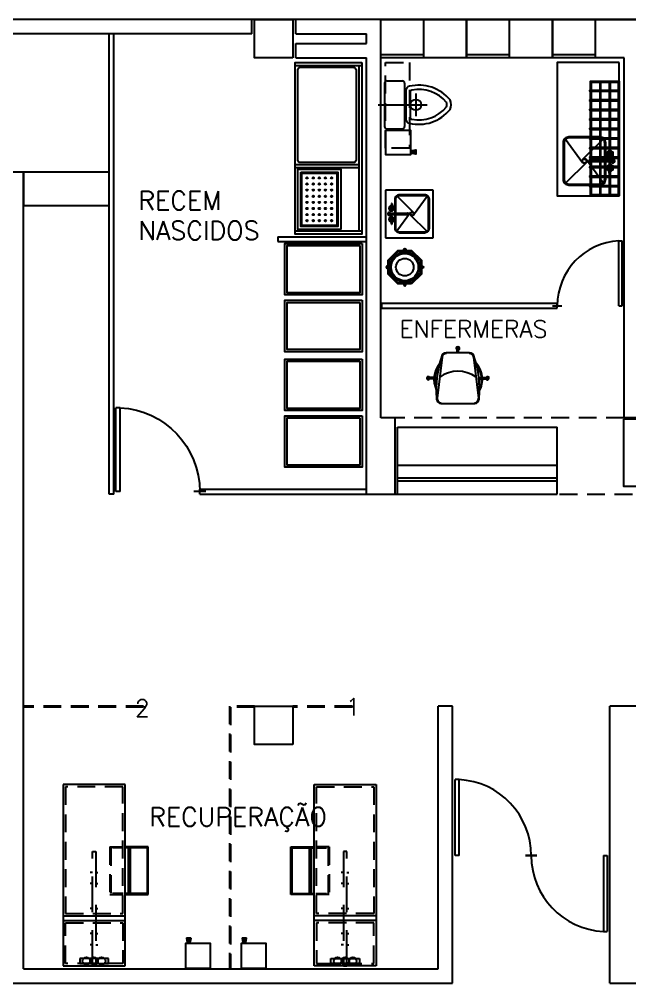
# Model space of a CAD drawing. Extents: x -358 to -207, y -206 to -105.
# Drawn here: x -251.78 to -245.38, y -143.95 to -133.83 of the extents above; entities that cross this region are included whole.
import ezdxf
from ezdxf.enums import TextEntityAlignment as Align

# ---------------------------------------------------------------- set-up
doc = ezdxf.new("R2010")
doc.units = 0
doc.header["$LTSCALE"] = 1.5
doc.header["$MEASUREMENT"] = 0
for name, pattern in [('CENTER2', [1.125, 0.75, -0.125, 0.125, -0.125]), ('HIDDEN', [0.375, 0.25, -0.125]), ('HIDDEN2', [0.1875, 0.125, -0.0625])]:
    doc.linetypes.add(name, pattern=pattern)
doc.layers.get('0').update_dxf_attribs({"linetype": 'CONTINUOUS'})
for name, color, linetype in [('8CMOB01', 8, 'CONTINUOUS'), ('9CCOLUMNA', 5, 'CONTINUOUS'), ('AREAS', 253, 'CONTINUOUS'), ('CANCEL', 6, 'CONTINUOUS'), ('CCPTAS', 6, 'CONTINUOUS'), ('MSAN', 6, 'CONTINUOUS'), ('PROY', 7, 'HIDDEN2'), ('RCMURO01', 3, 'CONTINUOUS'), ('ZCTEXT01', 2, 'CONTINUOUS')]:
    doc.layers.add(name, color=color, linetype=linetype)
doc.styles.add('REG-60', font='ROMANS.shx', dxfattribs={"height": 0.195})
doc.styles.add('REG-80', font='ROMANS.shx', dxfattribs={"height": 0.27})

# ---------------------------------------------------------------- blocks, each defined once
blk = doc.blocks.new('PTA-2A')
for p, q in [((-0.5, 0), (-0.5, 0.5)), ((-0.475, 0.5), (-0.5, 0.5)), ((-0.475, 0), (-0.475, 0.5)), ((-0.475, 0), (-0.5, 0)), ((0.0367, 0), (-0.0367, 0)), ((-0.0367, 0), (0.0367, 0)), ((0.475, 0), (0.475, -0.5)), ((0.475, 0), (0.5, 0)), ((0.5, 0), (0.5, -0.5)), ((0.475, -0.5), (0.5, -0.5))]:
    blk.add_line(p, q)
for centre, start, end in [((-0.5012, -0.0005), 0.05524, 87.00716), ((0.5012, 0.0005), 180.05524, 267.00716)]:
    blk.add_arc(centre, 0.5012, start, end)
blk = doc.blocks.new('B-ARTESA')
for p, q in [((-0.83, -0.374), (-0.83, 0.326)), ((0.91, 0.326), (0.91, -0.374)), ((-0.83, 0.296), (0.91, 0.296)), ((0.21, -0.374), (0.21, 0.296)), ((0.24, -0.374), (0.24, 0.296))]:
    blk.add_line(p, q)
for points in [[(-0.86, 0.326), (0.94, 0.326), (0.94, -0.374), (-0.86, -0.374)], [(0.89, 0.106), (0.89, -0.344), (0.26, -0.344), (0.26, 0.106)], [(0.29, -0.314), (0.29, 0.076), (0.86, 0.076), (0.86, -0.314)], [(0.3, -0.304), (0.3, 0.066), (0.85, 0.066), (0.85, -0.304)]]:
    blk.add_lwpolyline(points, close=True)
blk.add_lwpolyline([(-0.78, -0.346, -0.414214), (-0.81, -0.316), (-0.81, 0.236, -0.414214), (-0.78, 0.266), (0.16, 0.266, -0.414214), (0.19, 0.236), (0.19, -0.316, -0.414214), (0.16, -0.346)], format="xyb", close=True)
for centre in [(0.35, 0.009), (0.414, 0.009), (0.478, 0.009), (0.543, 0.009), (0.607, 0.009), (0.671, 0.009), (0.735, 0.009), (0.799, 0.009), (0.35, -0.055), (0.414, -0.055), (0.478, -0.055), (0.543, -0.055), (0.607, -0.055), (0.671, -0.055), (0.735, -0.055), (0.799, -0.055), (0.35, -0.119), (0.35, -0.183), (0.414, -0.119), (0.414, -0.183), (0.478, -0.119), (0.478, -0.183), (0.543, -0.119), (0.543, -0.183), (0.607, -0.119), (0.607, -0.183), (0.671, -0.119), (0.671, -0.183), (0.735, -0.119), (0.735, -0.183), (0.799, -0.119), (0.799, -0.183), (0.35, -0.248), (0.414, -0.248), (0.478, -0.248), (0.543, -0.248), (0.607, -0.248), (0.671, -0.248), (0.735, -0.248), (0.799, -0.248)]:
    blk.add_circle(centre, 0.0075)
blk = doc.blocks.new('CUNA')
for points in [[(0.45, 0.298), (0.45, -0.302), (-0.45, -0.302), (-0.45, 0.298)], [(0.425, 0.273), (0.425, -0.277), (-0.425, -0.277), (-0.425, 0.273)]]:
    blk.add_lwpolyline(points, close=True)
blk = doc.blocks.new('PTA-D')
for p, q in [((0.95, 0), (0.95, 1)), ((0.95, 1), (1, 1)), ((1, 0), (1, 1)), ((-0.073, 0), (0.073, 0)), ((0.95, 0), (1, 0))]:
    blk.add_line(p, q)
blk.add_arc((1.002, -0.001), 1.002, 92.9928, 179.9448)
blk = doc.blocks.new('TARJA')
for p, q in [((-0.014, -0.022), (-0.227, 0.194)), ((0.23, 0.196), (-0.014, 0.018)), ((0.232, -0.198), (0.019, 0.018)), ((0.019, -0.022), (-0.225, -0.2)), ((-0.008, -0.3), (-0.008, -0.06)), ((0.012, -0.3), (0.012, -0.06)), ((-0.134, -0.27), (-0.134, -0.273)), ((-0.134, -0.273), (-0.054, -0.273)), ((-0.127, -0.263), (-0.055, -0.263)), ((0.139, -0.273), (0.058, -0.273)), ((0.132, -0.263), (0.059, -0.263)), ((0.139, -0.27), (0.139, -0.273))]:
    blk.add_line(p, q)
for points in [[(0.012, -0.225), (0.194, -0.225, 0.414214), (0.254, -0.165), (0.254, 0.161, 0.414214), (0.194, 0.221), (-0.19, 0.221, 0.414214), (-0.25, 0.161), (-0.25, -0.165, 0.414214), (-0.19, -0.225), (-0.007, -0.225)], [(0.012, -0.215), (0.194, -0.215, 0.414214), (0.244, -0.165), (0.244, 0.161, 0.414214), (0.194, 0.211), (-0.19, 0.211, 0.414214), (-0.24, 0.161), (-0.24, -0.165, 0.414214), (-0.19, -0.215), (-0.007, -0.215)]]:
    blk.add_lwpolyline(points, format="xyb")
for radius in [0.026, 0.021]:
    blk.add_circle((0.002, -0.002), radius)
for centre, radius, start, end in [((0.002, -0.06), 0.01, 0, 180), ((-0.127, -0.27), 0.00711, 89.9822, 179.9822), ((-0.07, -0.27), 0.0345, 185.2545, 168.7617), ((-0.07, -0.27), 0.0167, 190.9013, 156.3336), ((0.002, -0.3), 0.02, 120, 60), ((0.002, -0.3), 0.01, 180, 0), ((0.075, -0.27), 0.0345, 11.2383, 354.7455), ((0.075, -0.27), 0.0167, 23.6664, 349.0987), ((0.132, -0.27), 0.00711, 0.0178, 90.0178)]:
    blk.add_arc(centre, radius, start, end)

msp = doc.modelspace()

# ---------------------------------------------------------------- linework, layer by layer
at = {"layer": '8CMOB01', "color": 8, "linetype": 'HIDDEN2'}
for p, q in [((-247.937, -135.18), (-247.937, -134.28)), ((-247.937, -134.28), (-247.687, -134.28)), ((-247.687, -134.28), (-247.687, -135.18)), ((-247.687, -135.18), (-247.937, -135.18)), ((-250.475, -141.03), (-251.735, -141.03)), ((-250.475, -141.04), (-251.735, -141.04)), ((-249.575, -141.03), (-249.575, -143.784)), ((-249.31, -141.03), (-249.575, -141.03)), ((-249.565, -141.04), (-249.565, -143.784)), ((-249.31, -141.04), (-249.565, -141.04)), ((-248.285, -141.03), (-248.91, -141.03)), ((-248.285, -141.04), (-248.91, -141.04)), ((-250.694, -141.877), (-251.294, -141.877)), ((-251.294, -141.877), (-251.294, -143.202)), ((-250.694, -143.202), (-250.694, -141.877)), ((-248.661, -143.202), (-248.661, -141.877)), ((-248.661, -141.877), (-248.061, -141.877)), ((-248.061, -141.877), (-248.061, -143.202)), ((-250.827, -142.505), (-250.688, -142.505)), ((-250.827, -142.505), (-250.827, -143.005)), ((-250.817, -142.515), (-250.817, -142.995)), ((-250.688, -142.515), (-250.801, -142.515)), ((-248.529, -142.505), (-248.668, -142.505)), ((-248.668, -142.515), (-248.555, -142.515)), ((-248.539, -142.515), (-248.539, -142.995)), ((-248.529, -142.505), (-248.529, -143.005)), ((-250.827, -143.005), (-250.688, -143.005)), ((-250.688, -142.995), (-250.801, -142.995)), ((-248.668, -142.995), (-248.555, -142.995)), ((-248.529, -143.005), (-248.668, -143.005)), ((-251.294, -143.202), (-250.694, -143.202)), ((-248.061, -143.202), (-248.661, -143.202)), ((-251.294, -143.302), (-250.694, -143.302)), ((-251.294, -143.727), (-251.294, -143.302)), ((-250.694, -143.302), (-250.694, -143.727)), ((-248.061, -143.302), (-248.661, -143.302)), ((-248.661, -143.302), (-248.661, -143.727)), ((-248.061, -143.727), (-248.061, -143.302)), ((-250.694, -143.727), (-251.294, -143.727)), ((-248.661, -143.727), (-248.061, -143.727))]:
    msp.add_line(p, q, dxfattribs=at)
at = {"layer": '8CMOB01', "color": 8}
for p, q in [((-247.947, -134.496), (-247.947, -134.952)), ((-247.924, -134.474), (-247.761, -134.474)), ((-247.738, -134.496), (-247.738, -134.952)), ((-247.726, -134.574), (-247.726, -134.873)), ((-247.681, -134.594), (-247.681, -134.853)), ((-247.924, -134.975), (-247.761, -134.975)), ((-247.812, -138.505), (-247.812, -138.105)), ((-247.812, -138.105), (-246.137, -138.105)), ((-246.137, -138.805), (-246.137, -138.105)), ((-250.475, -141.03), (-250.475, -141.04)), ((-248.285, -141.03), (-248.285, -141.04)), ((-250.669, -141.852), (-251.319, -141.852)), ((-251.319, -141.852), (-251.319, -143.752)), ((-250.669, -143.752), (-250.669, -141.852)), ((-248.686, -143.752), (-248.686, -141.852)), ((-248.686, -141.852), (-248.036, -141.852)), ((-248.036, -141.852), (-248.036, -143.752)), ((-251.319, -143.227), (-250.67, -143.227)), ((-248.036, -143.227), (-248.685, -143.227)), ((-251.319, -143.277), (-250.67, -143.277)), ((-248.036, -143.277), (-248.685, -143.277)), ((-251.144, -143.677), (-251.144, -143.727)), ((-250.844, -143.677), (-251.144, -143.677)), ((-251.144, -143.727), (-250.844, -143.727)), ((-250.844, -143.727), (-250.844, -143.677)), ((-248.511, -143.727), (-248.511, -143.677)), ((-248.511, -143.677), (-248.211, -143.677)), ((-248.211, -143.727), (-248.511, -143.727)), ((-248.211, -143.677), (-248.211, -143.727)), ((-251.319, -143.752), (-250.669, -143.752)), ((-248.036, -143.752), (-248.686, -143.752))]:
    msp.add_line(p, q, dxfattribs=at)
at = {"layer": '8CMOB01'}
for p, q in [((-245.692, -134.487), (-245.692, -134.572)), ((-245.682, -134.487), (-245.682, -134.572)), ((-245.592, -134.487), (-245.592, -134.572)), ((-245.582, -134.487), (-245.582, -134.572)), ((-245.692, -134.582), (-245.692, -134.672)), ((-245.682, -134.582), (-245.682, -134.672)), ((-245.592, -134.582), (-245.592, -134.672)), ((-245.582, -134.582), (-245.582, -134.672)), ((-245.692, -134.682), (-245.692, -134.772)), ((-245.682, -134.682), (-245.682, -134.772)), ((-245.592, -134.682), (-245.592, -134.772)), ((-245.582, -134.682), (-245.582, -134.772)), ((-245.692, -134.782), (-245.692, -134.872)), ((-245.682, -134.782), (-245.682, -134.872)), ((-245.592, -134.782), (-245.592, -134.872)), ((-245.582, -134.782), (-245.582, -134.872)), ((-245.692, -134.882), (-245.692, -134.972)), ((-245.682, -134.882), (-245.682, -134.972)), ((-245.592, -134.882), (-245.592, -134.972)), ((-245.582, -134.882), (-245.582, -134.972)), ((-247.675, -134.99), (-247.675, -135.219)), ((-245.692, -134.982), (-245.692, -135.072)), ((-245.682, -134.982), (-245.682, -135.072)), ((-245.592, -134.982), (-245.592, -135.072)), ((-245.582, -134.982), (-245.582, -135.072)), ((-245.692, -135.082), (-245.692, -135.172)), ((-245.682, -135.082), (-245.682, -135.172)), ((-245.592, -135.082), (-245.592, -135.172)), ((-245.582, -135.082), (-245.582, -135.172)), ((-247.665, -135.216), (-247.675, -135.216)), ((-247.665, -135.221), (-247.675, -135.221)), ((-247.649, -135.203), (-247.649, -135.233)), ((-247.644, -135.202), (-247.644, -135.234)), ((-247.639, -135.201), (-247.639, -135.235)), ((-247.634, -135.2), (-247.634, -135.236)), ((-247.629, -135.199), (-247.629, -135.237)), ((-247.624, -135.198), (-247.624, -135.238)), ((-247.619, -135.198), (-247.619, -135.239)), ((-245.692, -135.182), (-245.692, -135.272)), ((-245.682, -135.182), (-245.682, -135.272)), ((-245.592, -135.182), (-245.592, -135.272)), ((-245.582, -135.182), (-245.582, -135.272)), ((-245.692, -135.282), (-245.692, -135.372)), ((-245.682, -135.282), (-245.682, -135.372)), ((-245.592, -135.282), (-245.592, -135.372)), ((-245.582, -135.282), (-245.582, -135.372)), ((-245.692, -135.382), (-245.692, -135.472)), ((-245.682, -135.382), (-245.682, -135.472)), ((-245.592, -135.382), (-245.592, -135.472)), ((-245.582, -135.382), (-245.582, -135.472)), ((-245.692, -135.482), (-245.692, -135.572)), ((-245.682, -135.482), (-245.682, -135.572)), ((-245.592, -135.482), (-245.592, -135.572)), ((-245.582, -135.482), (-245.582, -135.572)), ((-245.692, -135.582), (-245.692, -135.667)), ((-245.682, -135.582), (-245.682, -135.667)), ((-245.592, -135.582), (-245.592, -135.667)), ((-245.582, -135.582), (-245.582, -135.667)), ((-247.816, -135.683), (-247.643, -135.853)), ((-247.501, -135.685), (-247.643, -135.88)), ((-247.874, -135.758), (-247.876, -135.758)), ((-247.876, -135.758), (-247.876, -135.822)), ((-247.869, -135.763), (-247.869, -135.821)), ((-247.898, -135.859), (-247.706, -135.859)), ((-247.898, -135.875), (-247.706, -135.875)), ((-247.876, -135.976), (-247.876, -135.911)), ((-247.869, -135.97), (-247.869, -135.912)), ((-247.676, -135.854), (-247.818, -136.049)), ((-247.676, -135.88), (-247.503, -136.05)), ((-247.874, -135.976), (-247.876, -135.976)), ((-247.345, -137.37), (-247.396, -137.8)), ((-247.057, -137.325), (-247.302, -137.325)), ((-247.188, -137.325), (-247.188, -137.281)), ((-247.171, -137.281), (-247.188, -137.281)), ((-247.171, -137.325), (-247.171, -137.281)), ((-247.014, -137.37), (-246.963, -137.8)), ((-247.489, -137.582), (-247.489, -137.598)), ((-247.43, -137.582), (-247.489, -137.582)), ((-247.431, -137.598), (-247.489, -137.598)), ((-247.401, -137.598), (-247.422, -137.598)), ((-247.399, -137.582), (-247.421, -137.582)), ((-246.96, -137.582), (-246.931, -137.582)), ((-246.958, -137.598), (-246.931, -137.598)), ((-246.923, -137.582), (-246.87, -137.582)), ((-246.922, -137.598), (-246.87, -137.598)), ((-246.87, -137.598), (-246.87, -137.582)), ((-247.353, -137.855), (-247.006, -137.855)), ((-251.012, -142.552), (-250.977, -142.552)), ((-248.344, -142.552), (-248.379, -142.552)), ((-251.012, -142.773), (-251.035, -142.773)), ((-250.977, -142.773), (-250.954, -142.773)), ((-248.379, -142.773), (-248.402, -142.773)), ((-248.344, -142.773), (-248.321, -142.773)), ((-251.012, -142.89), (-251.035, -142.89)), ((-250.977, -142.89), (-250.954, -142.89)), ((-248.379, -142.89), (-248.402, -142.89)), ((-248.344, -142.89), (-248.321, -142.89)), ((-251.012, -143.152), (-251.035, -143.152)), ((-250.977, -143.152), (-250.954, -143.152)), ((-248.379, -143.152), (-248.402, -143.152)), ((-248.344, -143.152), (-248.321, -143.152)), ((-251.012, -143.415), (-251.035, -143.415)), ((-250.977, -143.415), (-250.954, -143.415)), ((-248.379, -143.415), (-248.402, -143.415)), ((-248.344, -143.415), (-248.321, -143.415)), ((-251.012, -143.532), (-251.035, -143.532)), ((-250.977, -143.532), (-250.954, -143.532)), ((-249.981, -143.463), (-250.022, -143.463)), ((-249.982, -143.468), (-250.022, -143.468)), ((-249.983, -143.473), (-250.021, -143.473)), ((-249.984, -143.478), (-250.02, -143.478)), ((-249.985, -143.483), (-250.019, -143.483)), ((-249.986, -143.488), (-250.018, -143.488)), ((-249.987, -143.493), (-250.017, -143.493)), ((-250.004, -143.508), (-250.004, -143.518)), ((-249.774, -143.518), (-250.002, -143.518)), ((-249.999, -143.508), (-249.999, -143.518)), ((-249.398, -143.463), (-249.439, -143.463)), ((-249.398, -143.468), (-249.438, -143.468)), ((-249.399, -143.473), (-249.437, -143.473)), ((-249.4, -143.478), (-249.436, -143.478)), ((-249.401, -143.483), (-249.435, -143.483)), ((-249.402, -143.488), (-249.435, -143.488)), ((-249.403, -143.493), (-249.434, -143.493)), ((-249.421, -143.508), (-249.421, -143.518)), ((-249.19, -143.518), (-249.419, -143.518)), ((-249.416, -143.508), (-249.416, -143.518)), ((-248.379, -143.532), (-248.402, -143.532)), ((-248.344, -143.532), (-248.321, -143.532)), ((-250.977, -143.752), (-251.012, -143.752)), ((-248.379, -143.752), (-248.344, -143.752))]:
    msp.add_line(p, q, dxfattribs=at)
at = {"layer": '8CMOB01', "color": 8, "linetype": 'CENTER2'}
for p, q in [((-247.62, -134.606), (-247.62, -134.842)), ((-248.016, -134.724), (-247.502, -134.724))]:
    msp.add_line(p, q, dxfattribs=at)
at = {"layer": '8CMOB01', "color": 8, "linetype": 'Continuous'}
for p, q in [((-250.427, -142.505), (-250.669, -142.505)), ((-250.637, -142.515), (-250.669, -142.515)), ((-250.637, -142.515), (-250.637, -142.995)), ((-250.627, -142.505), (-250.627, -143.005)), ((-250.437, -142.515), (-250.617, -142.515)), ((-250.617, -142.515), (-250.617, -142.995)), ((-250.437, -142.515), (-250.437, -142.995)), ((-250.427, -143.005), (-250.427, -142.505)), ((-248.929, -142.505), (-248.686, -142.505)), ((-248.929, -143.005), (-248.929, -142.505)), ((-248.919, -142.515), (-248.739, -142.515)), ((-248.919, -142.515), (-248.919, -142.995)), ((-248.739, -142.515), (-248.739, -142.995)), ((-248.729, -142.505), (-248.729, -143.005)), ((-248.719, -142.515), (-248.686, -142.515)), ((-248.719, -142.515), (-248.719, -142.995)), ((-250.637, -142.995), (-250.667, -142.995)), ((-250.667, -143.005), (-250.427, -143.005)), ((-250.437, -142.995), (-250.617, -142.995)), ((-248.688, -143.005), (-248.929, -143.005)), ((-248.919, -142.995), (-248.739, -142.995)), ((-248.719, -142.995), (-248.688, -142.995))]:
    msp.add_line(p, q, dxfattribs=at)
at = {"layer": '8CMOB01', "linetype": 'HIDDEN'}
for p, q in [((-251.012, -143.752), (-251.012, -142.552)), ((-250.977, -142.552), (-250.977, -143.752)), ((-248.379, -142.552), (-248.379, -143.752)), ((-248.344, -143.752), (-248.344, -142.552))]:
    msp.add_line(p, q, dxfattribs=at)
at = {"layer": '8CMOB01', "color": 8}
for points in [[(-245.487, -134.28), (-246.137, -134.28), (-246.137, -135.677), (-245.487, -135.677)], [(-250.835, -135.78), (-250.835, -135.43), (-251.735, -135.43), (-251.735, -135.78)], [(-245.444, -138.021), (-245.444, -138.721), (-243.744, -138.721), (-243.744, -138.021)]]:
    msp.add_lwpolyline(points, close=True, dxfattribs=at)
msp.add_lwpolyline([(-247.726, -134.873, 0.367355), (-247.688, -134.917, 0.28821), (-247.261, -134.772, 0.241198), (-247.261, -134.673, 0.288726), (-247.688, -134.53, 0.367355), (-247.726, -134.574)], format="xyb", dxfattribs=at)
at = {"layer": '8CMOB01'}
for points in [[(-245.487, -134.477), (-245.487, -135.677), (-245.787, -135.677), (-245.787, -135.582)], [(-245.787, -134.572), (-245.787, -134.477), (-245.487, -134.477)], [(-245.777, -134.572), (-245.777, -134.487), (-245.497, -134.487)], [(-245.497, -134.487), (-245.497, -134.572)], [(-245.787, -134.672), (-245.787, -134.582)], [(-245.777, -134.672), (-245.777, -134.582)], [(-245.497, -134.582), (-245.497, -134.672)], [(-245.787, -134.772), (-245.787, -134.682)], [(-245.777, -134.772), (-245.777, -134.682)], [(-245.497, -134.682), (-245.497, -134.772)], [(-245.787, -134.872), (-245.787, -134.782)], [(-245.777, -134.872), (-245.777, -134.782)], [(-245.497, -134.782), (-245.497, -134.872)], [(-245.787, -134.972), (-245.787, -134.882)], [(-245.777, -134.972), (-245.777, -134.882)], [(-245.497, -134.882), (-245.497, -134.972)], [(-245.787, -135.072), (-245.787, -134.982)], [(-245.777, -135.072), (-245.777, -134.982)], [(-245.497, -134.982), (-245.497, -135.072)], [(-245.787, -135.172), (-245.787, -135.082)], [(-245.777, -135.172), (-245.777, -135.082)], [(-245.497, -135.082), (-245.497, -135.172)], [(-245.787, -135.272), (-245.787, -135.182)], [(-245.777, -135.272), (-245.777, -135.182)], [(-245.497, -135.182), (-245.497, -135.272)], [(-245.787, -135.372), (-245.787, -135.282)], [(-245.777, -135.372), (-245.777, -135.282)], [(-245.497, -135.282), (-245.497, -135.372)], [(-245.787, -135.472), (-245.787, -135.382)], [(-245.777, -135.472), (-245.777, -135.382)], [(-245.497, -135.382), (-245.497, -135.472)], [(-245.787, -135.572), (-245.787, -135.482)], [(-245.777, -135.572), (-245.777, -135.482)], [(-245.497, -135.482), (-245.497, -135.572)], [(-245.497, -135.582), (-245.497, -135.667), (-245.777, -135.667), (-245.777, -135.582)]]:
    msp.add_lwpolyline(points, dxfattribs=at)
for points in [[(-245.497, -134.572), (-245.797, -134.572, 1), (-245.797, -134.582), (-245.497, -134.582)], [(-245.497, -134.672), (-245.797, -134.672, 1), (-245.797, -134.682), (-245.497, -134.682)], [(-245.497, -134.772), (-245.797, -134.772, 1), (-245.797, -134.782), (-245.497, -134.782)], [(-245.497, -134.872), (-245.797, -134.872, 1), (-245.797, -134.882), (-245.497, -134.882)], [(-245.497, -134.972), (-245.797, -134.972, 1), (-245.797, -134.982), (-245.497, -134.982)], [(-245.497, -135.072), (-245.797, -135.072, 1), (-245.797, -135.082), (-245.497, -135.082)], [(-245.497, -135.172), (-245.797, -135.172, 1), (-245.797, -135.182), (-245.497, -135.182)], [(-245.497, -135.272), (-245.797, -135.272, 1), (-245.797, -135.282), (-245.497, -135.282)], [(-245.497, -135.372), (-245.797, -135.372, 1), (-245.797, -135.382), (-245.497, -135.382)], [(-245.497, -135.472), (-245.797, -135.472, 1), (-245.797, -135.482), (-245.497, -135.482)], [(-245.497, -135.572), (-245.797, -135.572, 1), (-245.797, -135.582), (-245.497, -135.582)], [(-247.838, -135.859), (-247.838, -135.713, -0.414214), (-247.79, -135.665), (-247.529, -135.665, -0.414214), (-247.481, -135.713), (-247.481, -136.02, -0.414214), (-247.529, -136.068), (-247.79, -136.068, -0.414214), (-247.838, -136.02), (-247.838, -135.874)], [(-247.83, -135.859), (-247.83, -135.713, -0.414214), (-247.79, -135.673), (-247.529, -135.673, -0.414214), (-247.489, -135.713), (-247.489, -136.02, -0.414214), (-247.529, -136.06), (-247.79, -136.06, -0.414214), (-247.83, -136.02), (-247.83, -135.874)], [(-247.746, -136.251), (-247.746, -136.241, -1), (-247.726, -136.241), (-247.726, -136.251)], [(-247.736, -136.581), (-247.736, -136.576, 1), (-247.736, -136.276), (-247.736, -136.271)], [(-247.911, -136.416), (-247.921, -136.416, 1), (-247.921, -136.436), (-247.911, -136.436)], [(-247.561, -136.416), (-247.551, -136.416, -1), (-247.551, -136.436), (-247.561, -136.436)], [(-247.746, -136.601), (-247.746, -136.611, 1), (-247.726, -136.611), (-247.726, -136.601)]]:
    msp.add_lwpolyline(points, format="xyb", dxfattribs=at)
for points in [[(-247.935, -134.99), (-247.675, -134.99), (-247.675, -135.25), (-247.935, -135.25)], [(-247.664, -136.601), (-247.809, -136.601), (-247.911, -136.498), (-247.911, -136.353), (-247.809, -136.251), (-247.664, -136.251), (-247.561, -136.353), (-247.561, -136.498)], [(-247.668, -136.591), (-247.804, -136.591), (-247.901, -136.494), (-247.901, -136.357), (-247.804, -136.261), (-247.668, -136.261), (-247.571, -136.357), (-247.571, -136.494)], [(-247.721, -136.271), (-247.721, -136.266), (-247.751, -136.266), (-247.751, -136.271)], [(-247.721, -136.581), (-247.721, -136.586), (-247.751, -136.586), (-247.751, -136.581)], [(-249.774, -143.778), (-249.774, -143.518), (-250.034, -143.518), (-250.034, -143.778)], [(-249.19, -143.778), (-249.19, -143.518), (-249.45, -143.518), (-249.45, -143.778)]]:
    msp.add_lwpolyline(points, close=True, dxfattribs=at)
for points in [[(-247.661, -135.231), (-247.622, -135.239, 0.487928), (-247.615, -135.234), (-247.615, -135.203, 0.487928), (-247.622, -135.198), (-247.661, -135.205, 0.344151), (-247.665, -135.21), (-247.665, -135.226, 0.344151)], [(-250.015, -143.504), (-250.022, -143.465, -0.487928), (-250.018, -143.459), (-249.986, -143.459, -0.487928), (-249.981, -143.465), (-249.989, -143.504, -0.344151), (-249.994, -143.508), (-250.01, -143.508, -0.344151)], [(-249.431, -143.504), (-249.439, -143.465, -0.487928), (-249.434, -143.459), (-249.403, -143.459, -0.487928), (-249.398, -143.465), (-249.405, -143.504, -0.344151), (-249.41, -143.508), (-249.426, -143.508, -0.344151)]]:
    msp.add_lwpolyline(points, format="xyb", close=True, dxfattribs=at)
at = {"layer": '8CMOB01', "color": 8}
for centre, radius in [((-247.62, -134.724), 0.057), ((-251.075, -143.702), 0.0393), ((-250.995, -143.702), 0.0393), ((-250.915, -143.702), 0.0393), ((-248.44, -143.702), 0.0393), ((-248.36, -143.702), 0.0393), ((-248.281, -143.702), 0.0393)]:
    msp.add_circle(centre, radius, dxfattribs=at)
at = {"layer": '8CMOB01'}
for centre, radius in [((-247.659, -135.867), 0.0208), ((-247.659, -135.867), 0.0168), ((-247.736, -136.426), 0.155), ((-247.736, -136.426), 0.142), ((-247.736, -136.426), 0.092)]:
    msp.add_circle(centre, radius, dxfattribs=at)
at = {"layer": '8CMOB01', "color": 8}
for centre, radius, start, end in [((-247.924, -134.496), 0.0228, 90, 180), ((-247.761, -134.496), 0.0228, 0, 90), ((-247.658, -134.594), 0.0226, 96.8792, 180), ((-247.585, -134.936), 0.372, 39.7187, 101.693), ((-247.357, -134.722), 0.0633, 337.381, 22.619), ((-247.588, -134.509), 0.374, 258.7258, 320.5712), ((-247.658, -134.853), 0.0226, 180, 263.1208), ((-247.924, -134.952), 0.0228, 180, 270), ((-247.761, -134.952), 0.0228, 270, 0)]:
    msp.add_arc(centre, radius, start, end, dxfattribs=at)
at = {"layer": '8CMOB01'}
for centre, radius, start, end in [((-247.898, -135.867), 0.016, 30, 330), ((-247.874, -135.809), 0.0276, 95.2545, 78.7617), ((-247.874, -135.809), 0.0134, 100.9013, 66.3336), ((-247.874, -135.763), 0.00569, 359.9822, 89.9822), ((-247.898, -135.867), 0.008, 90, 270), ((-247.874, -135.925), 0.0276, 281.2383, 264.7455), ((-247.874, -135.925), 0.0134, 293.6664, 259.0987), ((-247.706, -135.867), 0.008, 270, 90), ((-247.874, -135.97), 0.00569, 270.0178, 0.0178), ((-247.179, -137.28), 0.017, 297.5866, 239.2166), ((-246.314, -137.711), 1.092, 161.7814, 184.6561), ((-247.302, -137.375), 0.05, 90, 173.2188), ((-247.302, -137.375), 0.0431, 90, 173.2188), ((-247.057, -137.375), 0.05, 6.7812, 90), ((-247.057, -137.375), 0.0431, 6.7812, 90), ((-248.044, -137.711), 1.092, 355.3439, 18.2186), ((-247.176, -137.603), 0.254, 140.5502, 205.2273), ((-247.176, -137.603), 0.246, 145.013, 200.7646), ((-247.176, -137.603), 0.254, 331.6731, 42.45), ((-247.176, -137.603), 0.246, 335.6246, 38.4986), ((-247.489, -137.59), 0.017, 27.5866, 329.2166), ((-247.179, -137.847), 0.329, 54.682, 125.318), ((-246.87, -137.591), 0.017, 207.5866, 149.2166), ((-247.353, -137.805), 0.05, 173.2188, 270), ((-247.353, -137.805), 0.0431, 173.2188, 270), ((-247.006, -137.805), 0.05, 270, 6.7812), ((-247.006, -137.805), 0.0431, 270, 6.7812)]:
    msp.add_arc(centre, radius, start, end, dxfattribs=at)
at = {"layer": '9CCOLUMNA'}
for points in [[(-248.91, -134.23), (-249.31, -134.23), (-249.31, -133.83), (-248.91, -133.83)], [(-248.91, -141.43), (-249.31, -141.43), (-249.31, -141.03), (-248.91, -141.03)]]:
    msp.add_lwpolyline(points, close=True, dxfattribs=at)
at = {"layer": 'AREAS'}
msp.add_lwpolyline([(-229.284, -133.83), (-270.91, -133.83), (-270.91, -151.83), (-273.93, -151.83), (-273.93, -155.83), (-263.71, -155.83), (-263.71, -191.83), (-225.63, -191.83), (-225.63, -166.817), (-219.21, -166.817), (-219.21, -158.85), (-222.81, -158.85), (-222.81, -148.48), (-227.603, -148.48, 0.916198)], format="xyb", close=True, dxfattribs=at)
at = {"layer": 'CANCEL', "ltscale": 0.06}
for p, q in [((-247.987, -133.83), (-247.537, -133.83)), ((-247.987, -134.23), (-247.987, -133.83)), ((-247.087, -134.23), (-247.087, -133.83)), ((-247.087, -133.83), (-246.637, -133.83)), ((-246.187, -133.83), (-245.737, -133.83)), ((-246.187, -134.23), (-246.187, -133.83)), ((-247.537, -134.2), (-247.987, -134.2)), ((-247.537, -134.23), (-247.987, -134.23)), ((-246.637, -134.2), (-247.087, -134.2)), ((-246.637, -134.23), (-247.087, -134.23)), ((-245.737, -134.2), (-246.187, -134.2)), ((-245.737, -134.23), (-246.187, -134.23))]:
    msp.add_line(p, q, dxfattribs=at)
at = {"layer": 'CCPTAS'}
for p, q in [((-250.835, -138.805), (-250.835, -133.98)), ((-250.785, -138.805), (-250.785, -133.98)), ((-249.067, -136.107), (-249.067, -136.157)), ((-249.067, -136.107), (-248.137, -136.107)), ((-249.067, -136.157), (-248.137, -136.157)), ((-247.977, -136.855), (-247.977, -136.805)), ((-247.977, -136.805), (-246.137, -136.805)), ((-247.977, -136.855), (-246.137, -136.855)), ((-246.137, -136.855), (-246.137, -136.805)), ((-247.812, -138.805), (-247.812, -138.505)), ((-246.137, -138.505), (-247.812, -138.505)), ((-246.137, -138.805), (-246.137, -138.505)), ((-246.137, -138.64), (-247.812, -138.64)), ((-246.137, -138.67), (-247.812, -138.67)), ((-249.885, -138.755), (-248.137, -138.755)), ((-249.885, -138.805), (-249.885, -138.755)), ((-250.785, -138.805), (-250.835, -138.805)), ((-249.885, -138.805), (-248.137, -138.805)), ((-247.812, -138.805), (-246.137, -138.805))]:
    msp.add_line(p, q, dxfattribs=at)
at = {"layer": 'MSAN', "color": 8}
for p, q in [((-247.937, -135.618), (-247.937, -136.118)), ((-247.437, -135.618), (-247.937, -135.618)), ((-247.437, -136.118), (-247.437, -135.618)), ((-247.937, -136.118), (-247.437, -136.118))]:
    msp.add_line(p, q, dxfattribs=at)
at = {"layer": 'PROY'}
for p, q in [((-245.437, -138.005), (-247.987, -138.005)), ((-247.837, -138.805), (-243.737, -138.805))]:
    msp.add_line(p, q, dxfattribs=at)
at = {"layer": 'RCMURO01'}
for p, q in [((-249.34, -133.83), (-256.08, -133.83)), ((-249.34, -133.98), (-249.34, -133.83)), ((-247.987, -134.23), (-247.987, -133.83)), ((-247.537, -134.23), (-247.537, -133.83)), ((-246.637, -134.23), (-246.637, -133.83)), ((-245.737, -133.83), (-245.287, -133.83)), ((-245.737, -134.23), (-245.737, -133.83)), ((-245.737, -134.23), (-245.737, -133.83)), ((-249.34, -133.98), (-256.08, -133.98)), ((-248.88, -133.98), (-248.137, -133.98)), ((-248.137, -134.08), (-248.137, -133.98)), ((-248.88, -134.23), (-248.88, -134.08)), ((-248.88, -134.08), (-248.137, -134.08)), ((-248.88, -134.23), (-248.137, -134.23)), ((-248.137, -138.805), (-248.137, -134.23)), ((-247.987, -138.005), (-247.987, -134.23)), ((-245.437, -134.23), (-245.737, -134.23)), ((-245.437, -138.005), (-245.437, -134.23)), ((-251.735, -135.43), (-251.885, -135.43)), ((-251.735, -143.555), (-251.735, -135.43)), ((-251.735, -143.784), (-251.735, -135.43)), ((-247.837, -138.005), (-247.987, -138.005)), ((-247.837, -138.805), (-247.837, -138.005)), ((-243.737, -138.005), (-245.437, -138.005)), ((-248.137, -138.805), (-247.837, -138.805)), ((-247.385, -143.784), (-247.385, -141.03)), ((-247.235, -141.03), (-247.385, -141.03)), ((-247.235, -143.934), (-247.235, -141.03)), ((-245.585, -143.934), (-245.585, -141.03)), ((-245.285, -141.03), (-245.585, -141.03)), ((-251.735, -143.784), (-247.385, -143.784)), ((-251.885, -143.934), (-247.235, -143.934)), ((-245.585, -143.934), (-238.21, -143.934))]:
    msp.add_line(p, q, dxfattribs=at)
at = {"layer": 'RCMURO01', "ltscale": 0.06}
for p in [(-248.88, -133.98), (-247.987, -133.83)]:
    msp.add_line(p, (-248.88, -133.83), dxfattribs=at)
at = {"layer": 'RCMURO01'}
msp.add_lwpolyline([(-247.385, -134.23), (-247.537, -134.23), (-247.537, -133.83), (-247.087, -133.83), (-247.087, -134.23), (-247.385, -134.23)], dxfattribs=at)
msp.add_lwpolyline([(-246.187, -133.83), (-246.187, -134.23), (-246.637, -134.23), (-246.637, -133.83)], close=True, dxfattribs=at)

# ---------------------------------------------------------------- block references
at = {"layer": '8CMOB01', "color": 8}
for name, p, rotation in [('B-ARTESA', (-248.513, -135.14), 270), ('TARJA', (-245.854, -135.315), 90)]:
    msp.add_blockref(name, p, dxfattribs=dict(at, rotation=rotation))
at = {"layer": '8CMOB01', "color": 8, "xscale": 0.9, "yscale": 0.9, "zscale": 0.9}
for p in [(-248.588, -136.446), (-248.588, -137.042), (-248.588, -137.658), (-248.588, -138.253)]:
    msp.add_blockref('CUNA', p, dxfattribs=at)
at = {"layer": 'CCPTAS', "color": 8, "ltscale": 0.06, "xscale": 0.68, "yscale": 0.68, "zscale": 0.68}
msp.add_blockref('PTA-D', (-246.137, -136.83), dxfattribs=at)
at = {"layer": 'CCPTAS', "ltscale": 0.06, "xscale": -0.88, "yscale": 0.88, "zscale": 0.88}
msp.add_blockref('PTA-D', (-249.885, -138.78), dxfattribs=at)
at = {"layer": 'CCPTAS', "xscale": 1.592963382504607, "yscale": 1.592963382504607, "zscale": 1.592963382504607, "rotation": 180}
msp.add_blockref('PTA-2A', (-246.41, -142.596), dxfattribs=at)

# ---------------------------------------------------------------- texts
at = {"color": 0, "style": 'REG-60'}
for s, p in [('RECEM', (-250.529, -135.825)), ('NASCIDOS', (-250.529, -136.14))]:
    msp.add_text(s, height=0.195, dxfattribs=at).set_placement(p)
at = {"style": 'REG-60'}
msp.add_text('RECUPERAÇÃO', height=0.195, dxfattribs=at).set_placement((-250.416, -142.288))
at = {"layer": 'ZCTEXT01', "color": 0, "style": 'REG-80'}
msp.add_text('ENFERMERAS', height=0.18, dxfattribs=at).set_placement((-247.016, -137.164), align=Align.CENTER)
at = {"layer": 'ZCTEXT01', "style": 'REG-80'}
for s, p in [('2', (-250.488, -141.141)), ('1', (-248.278, -141.126))]:
    msp.add_text(s, height=0.18, dxfattribs=at).set_placement(p, align=Align.CENTER)

doc.saveas('drawing.dxf')
